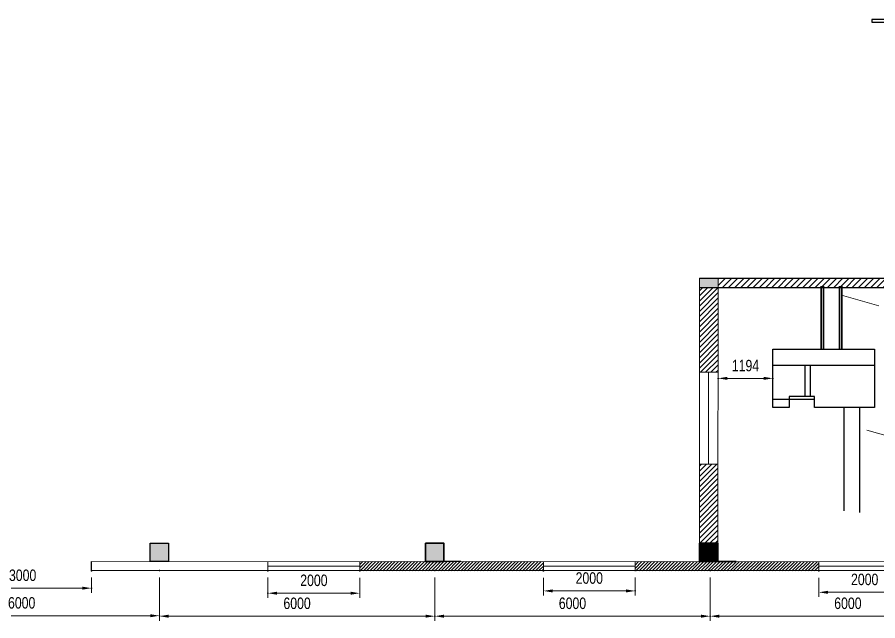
# Model space of a CAD drawing. Header units: millimetres. Extents: x -76212 to 9435109730, y -5959132081 to 60147.
# Drawn here: x 45712 to 64460, y 30380 to 43519 of the extents above; entities that cross this region are included whole.
import ezdxf

# ---------------------------------------------------------------- set-up
doc = ezdxf.new("R2010")
doc.units = ezdxf.units.MM
for name, color, linetype, lineweight in [('Cot', 1, 'Continuous', 15), ('Hatch', 8, 'Continuous', 9), ('Net0.2', 4, 'Continuous', 13), ('Nét tường', 10, 'Continuous', 30), ('tb dây chuyền', 10, 'Continuous', 40), ('thiet bi', 1, 'Continuous', 30), ('THIET BI11', 30, 'Continuous', 30), ('tuong', 1, 'Continuous', 40)]:
    doc.layers.add(name, color=color, linetype=linetype, lineweight=lineweight)
doc.layers.add('hgggg', color=7, linetype='Continuous')
doc.styles.add('VIET', font='', dxfattribs={"width": 0.8})
doc.styles.get('VIET').set_extended_font_data('.VnAvant')
doc.dimstyles.new('TL 1-100', dxfattribs={"dimtxt": 250, "dimasz": 200, "dimexe": 100, "dimexo": 150, "dimgap": 150, "dimtad": 1, "dimdec": 0, "dimdsep": 46, "dimtxsty": 'VIET', "dimcen": 100, "dimdle": 200, "dimclrd": 8, "dimclre": 8, "dimclrt": 2, "dimadec": 0, "dimazin": 0, "dimtfac": 1, "dimtdec": 0, "dimtmove": 2, "dimatfit": 3, "dimfxl": 1, "dimtolj": 1, "dimtzin": 0, "dimlwd": 5, "dimlwe": 5, "dimarcsym": 0})
pattern_1 = [(45, (-1059548.065, -79858.1), (-35.355339, 35.355339), [])]

# ---------------------------------------------------------------- blocks, each defined once
blk = doc.blocks.new('*D12')
at = {"color": 8, "lineweight": 5, "transparency": 16777216}
for p, q in [((48809, 31321), (48809, 30380)), ((54809, 31321), (54809, 30380)), ((49009, 30480), (54609, 30480))]:
    blk.add_line(p, q, dxfattribs=at)
at = {"color": 8, "transparency": 16777216}
for points in [[(49009, 30513), (49009, 30447), (48809, 30480)], [(54609, 30513), (54609, 30447), (54809, 30480)]]:
    blk.add_solid(points, dxfattribs=at)
at = {"layer": 'hgggg', "color": 0, "transparency": 16777216}
for p in [(48809, 31471), (54809, 31471), (54809, 30480)]:
    blk.add_point(p, dxfattribs=at)
at = {"color": 2, "transparency": 16777216, "insert": (51809, 30759), "char_height": 250, "attachment_point": 5, "style": 'VIET'}
blk.add_mtext('\\A1;6000', dxfattribs=at)
blk = doc.blocks.new('*D28')
at = {"color": 8, "lineweight": 5, "transparency": 16777216}
for p, q in [((54809, 31321), (54809, 30380)), ((60809, 31321), (60809, 30380)), ((55009, 30480), (60609, 30480))]:
    blk.add_line(p, q, dxfattribs=at)
at = {"color": 8, "transparency": 16777216}
for points in [[(55009, 30513), (55009, 30447), (54809, 30480)], [(60609, 30513), (60609, 30447), (60809, 30480)]]:
    blk.add_solid(points, dxfattribs=at)
at = {"layer": 'hgggg', "color": 0, "transparency": 16777216}
for p in [(54809, 31471), (60809, 31471), (60809, 30480)]:
    blk.add_point(p, dxfattribs=at)
at = {"color": 2, "transparency": 16777216, "insert": (57809, 30759), "char_height": 250, "attachment_point": 5, "style": 'VIET'}
blk.add_mtext('\\A1;6000', dxfattribs=at)
blk = doc.blocks.new('*D29')
at = {"color": 8, "lineweight": 5, "transparency": 16777216}
for p, q in [((60809, 31321), (60809, 30380)), ((66809, 31321), (66809, 30380)), ((61009, 30480), (66609, 30480))]:
    blk.add_line(p, q, dxfattribs=at)
at = {"color": 8, "transparency": 16777216}
for points in [[(61009, 30513), (61009, 30447), (60809, 30480)], [(66609, 30513), (66609, 30447), (66809, 30480)]]:
    blk.add_solid(points, dxfattribs=at)
at = {"layer": 'hgggg', "color": 0, "transparency": 16777216}
for p in [(60809, 31471), (66809, 31471), (66809, 30480)]:
    blk.add_point(p, dxfattribs=at)
at = {"color": 2, "transparency": 16777216, "insert": (63809, 30759), "char_height": 250, "attachment_point": 5, "style": 'VIET'}
blk.add_mtext('\\A1;6000', dxfattribs=at)
blk = doc.blocks.new('*D30')
at = {"color": 8, "lineweight": 5, "transparency": 16777216}
for p, q in [((44330, 31321), (44330, 30990)), ((47330, 31320), (47330, 30990)), ((44530, 31090), (47130, 31090))]:
    blk.add_line(p, q, dxfattribs=at)
at = {"color": 8, "transparency": 16777216}
for points in [[(44530, 31123), (44530, 31057), (44330, 31090)], [(47130, 31123), (47130, 31057), (47330, 31090)]]:
    blk.add_solid(points, dxfattribs=at)
at = {"layer": 'hgggg', "color": 0, "transparency": 16777216}
for p in [(44330, 31471), (47330, 31470), (47330, 31090)]:
    blk.add_point(p, dxfattribs=at)
at = {"color": 2, "transparency": 16777216, "insert": (45830, 31369), "char_height": 250, "attachment_point": 5, "style": 'VIET'}
blk.add_mtext('\\A1;3000', dxfattribs=at)
blk = doc.blocks.new('*D31')
at = {"color": 8, "lineweight": 5, "transparency": 16777216}
for p, q in [((42809, 31321), (42809, 30390)), ((48809, 31321), (48809, 30390)), ((43009, 30490), (48609, 30490))]:
    blk.add_line(p, q, dxfattribs=at)
at = {"color": 8, "transparency": 16777216}
for points in [[(43009, 30523), (43009, 30457), (42809, 30490)], [(48609, 30523), (48609, 30457), (48809, 30490)]]:
    blk.add_solid(points, dxfattribs=at)
at = {"layer": 'hgggg', "color": 0, "transparency": 16777216}
for p in [(42809, 31471), (48809, 31471), (48809, 30490)]:
    blk.add_point(p, dxfattribs=at)
at = {"color": 2, "transparency": 16777216, "insert": (45809, 30769), "char_height": 250, "attachment_point": 5, "style": 'VIET'}
blk.add_mtext('\\A1;6000', dxfattribs=at)
blk = doc.blocks.new('*D32')
at = {"color": 8, "lineweight": 5, "transparency": 16777216}
for p, q in [((60981, 35807), (60981, 35757)), ((61975, 35657), (61181, 35657)), ((62175, 35805), (62175, 35757))]:
    blk.add_line(p, q, dxfattribs=at)
at = {"color": 8, "transparency": 16777216}
for points in [[(61181, 35690), (61181, 35624), (60981, 35657)], [(61975, 35690), (61975, 35624), (62175, 35657)]]:
    blk.add_solid(points, dxfattribs=at)
at = {"layer": 'hgggg', "color": 0, "transparency": 16777216}
for p in [(60981, 35657), (60981, 35657), (62175, 35655)]:
    blk.add_point(p, dxfattribs=at)
at = {"color": 2, "transparency": 16777216, "insert": (61578, 35934), "char_height": 250, "attachment_point": 5, "style": 'VIET'}
blk.add_mtext('\\A1;1194', dxfattribs=at)
blk = doc.blocks.new('*D33')
at = {"color": 8, "lineweight": 5, "transparency": 16777216}
for p, q in [((51175, 31319), (51175, 30880)), ((53175, 31318), (53175, 30880)), ((52975, 30980), (51375, 30980))]:
    blk.add_line(p, q, dxfattribs=at)
at = {"color": 8, "transparency": 16777216}
for points in [[(51375, 31013), (51375, 30947), (51175, 30980)], [(52975, 31013), (52975, 30947), (53175, 30980)]]:
    blk.add_solid(points, dxfattribs=at)
at = {"layer": 'hgggg', "color": 0, "transparency": 16777216}
for p in [(51175, 31469), (53175, 31468), (51175, 30980)]:
    blk.add_point(p, dxfattribs=at)
at = {"color": 2, "transparency": 16777216, "insert": (52175, 31259), "char_height": 250, "attachment_point": 5, "style": 'VIET'}
blk.add_mtext('\\A1;2000', dxfattribs=at)
blk = doc.blocks.new('*D34')
at = {"color": 8, "lineweight": 5, "transparency": 16777216}
for p, q in [((57175, 31317), (57175, 30930)), ((59175, 31321), (59175, 30930)), ((57375, 31030), (58975, 31030))]:
    blk.add_line(p, q, dxfattribs=at)
at = {"color": 8, "transparency": 16777216}
for points in [[(57375, 31063), (57375, 30997), (57175, 31030)], [(58975, 31063), (58975, 30997), (59175, 31030)]]:
    blk.add_solid(points, dxfattribs=at)
at = {"layer": 'hgggg', "color": 0, "transparency": 16777216}
for p in [(57175, 31467), (59175, 31471), (59175, 31030)]:
    blk.add_point(p, dxfattribs=at)
at = {"color": 2, "transparency": 16777216, "insert": (58175, 31309), "char_height": 250, "attachment_point": 5, "style": 'VIET'}
blk.add_mtext('\\A1;2000', dxfattribs=at)
blk = doc.blocks.new('*D35')
at = {"color": 8, "lineweight": 5, "transparency": 16777216}
for p, q in [((63175, 31316), (63175, 30900)), ((65175, 31316), (65175, 30900)), ((63375, 31000), (64975, 31000))]:
    blk.add_line(p, q, dxfattribs=at)
at = {"color": 8, "transparency": 16777216}
for points in [[(63375, 31033), (63375, 30967), (63175, 31000)], [(64975, 31033), (64975, 30967), (65175, 31000)]]:
    blk.add_solid(points, dxfattribs=at)
at = {"layer": 'hgggg', "color": 0, "transparency": 16777216}
for p in [(63175, 31466), (65175, 31466), (65175, 31000)]:
    blk.add_point(p, dxfattribs=at)
at = {"color": 2, "transparency": 16777216, "insert": (64175, 31279), "char_height": 250, "attachment_point": 5, "style": 'VIET'}
blk.add_mtext('\\A1;2000', dxfattribs=at)

msp = doc.modelspace()

# ---------------------------------------------------------------- hatches: boundary and pattern name
at = {"lineweight": 9}
h = msp.add_hatch(color=256, dxfattribs=at)
h.dxf.hatch_style = 1
h.paths.add_polyline_path([(60984.3, 37636.8), (60984.6, 37838.8), (60575.1, 37838.8), (60575.1, 37636.8)])
h.paths.add_polyline_path([(67008.5, 37838.5), (66808.7, 37838.5), (66808.7, 37636.6), (67008.5, 37636.6)])
h.paths.add_polyline_path([(67008.2, 31666.4), (67008.2, 32066.4), (66608.2, 32066.4), (66608.2, 31666.4)])
h.paths.add_polyline_path([(55008.7, 31668.5), (55008.7, 31668.5), (54608.7, 31668.5), (54608.7, 32068.5), (55008.7, 32068.5), (55008.7, 31668.3), (55175.1, 31668.3), (55175.1, 31668.4), (54608.7, 31668.6), (54608.7, 31668.5), (55008.7, 31668.5), (55008.7, 31668.8), (54975.1, 31668.8), (54656.8, 31668.6)])
h.paths.add_polyline_path([(48610, 32070.4), (48610, 31670), (49010, 31669.9), (49010, 32070.4)])
h.paths.add_polyline_path([(36808.8, 31671.4), (37208.8, 31671.4), (37208.8, 32071.9), (36808.8, 32071.9)])
h.paths.add_polyline_path([(42608.7, 32071.9), (42608.7, 31671.4), (43008.7, 31671.4), (43008.7, 32071.9)])
h.paths.add_polyline_path([(67008.7, 49669.6), (66608.7, 49669.6), (66608.7, 49269.6), (67008.7, 49269.6)])
h = msp.add_hatch(dxfattribs=at)
h.set_pattern_fill('ANSI31', color=256, scale=25)
h.paths.add_polyline_path([(67008.7, 49269.6), (66808.7, 49269.6), (66808.7, 45771.4), (67008.7, 45771.4)])
h.paths.add_polyline_path([(67008.7, 43571.4), (66808.7, 43571.4), (66808.7, 42400), (67008.7, 42400)])
h.paths.add_polyline_path([(60984.3, 37636.8), (60575.1, 37636.8), (60575.2, 35789.8), (60981.2, 35789.8)])
h.paths.add_polyline_path([(60977.9, 33789.8), (60575.3, 33790), (60575.4, 32067.6), (60975, 32067.6)])
h.paths.add_polyline_path([(65962.2, 49062.5), (66456.3, 49062.5), (66456.3, 49596.3), (65962.2, 49596.3)], flags=9)
h.paths.add_polyline_path([(65912.9, 47502.8), (66407.1, 47502.8), (66407.1, 48036.6), (65912.9, 48036.6)], flags=9)
h = msp.add_hatch(dxfattribs=at)
h.set_pattern_fill('ANSI31', color=256, scale=30)
h.paths.add_polyline_path([(66808.7, 37838.5), (60984.6, 37838.8), (60984.3, 37636.8), (66808.7, 37636.6)])
h.paths.add_polyline_path([(67008.5, 37636.6), (66808.7, 37636.6), (66808.7, 35790), (67008.5, 35790)])
h.paths.add_polyline_path([(67008.5, 39400), (66808.7, 39400), (66808.7, 37838.5), (67008.5, 37838.5)])
at = {"layer": 'Hatch', "lineweight": 9}
h = msp.add_hatch(dxfattribs=at)
h.set_pattern_fill('ANSI31')
h.set_pattern_definition([(45, (-2062030.75583, -347647.02007), (-0.088388347648, 0.088388347648), [])])
h.paths.add_polyline_path([(60975.1, 32067.6), (60575.1, 32067.6), (60575.1, 31667.6), (60975.1, 31667.6)])
h = msp.add_hatch(dxfattribs=at)
h.set_pattern_fill('ANSI31', scale=400)
h.set_pattern_definition(pattern_1)
h.paths.add_polyline_path([(57175.1, 31667.4), (54975.1, 31667.9), (54975.1, 31667.8), (55175.1, 31667.8), (55175.1, 31668.3), (54975.1, 31668.3), (54975.1, 31667.9), (55375.1, 31667.8), (55375.1, 31667.8), (55175.1, 31667.8), (54975.1, 31667.8), (53175.1, 31668.2), (53175, 31468.2), (57175, 31467.4)])
h = msp.add_hatch(dxfattribs=at)
h.set_pattern_fill('ANSI31', scale=400)
h.set_pattern_definition(pattern_1)
h.paths.add_polyline_path([(63175, 31666.2), (60975.1, 31666.7), (60975.1, 31666.6), (61175.1, 31666.6), (61175.1, 31667.1), (60975.1, 31667.1), (60975.1, 31666.7), (61375.1, 31666.6), (61375.1, 31666.6), (61175.1, 31666.6), (60975.1, 31666.6), (59175.1, 31667), (59175, 31467), (63175, 31466.2)])

# ---------------------------------------------------------------- linework, layer by layer
for p, q in [((60575.1, 37838.8), (67008.5, 37838.5)), ((60575.1, 37636.8), (67008.5, 37636.6)), ((64385.2, 35937.8), (62175.2, 35937.8)), ((62871.1, 35937.8), (62871.1, 35258.9)), ((62986.9, 35937.8), (62986.9, 35258.9)), ((63079.3, 35196.1), (62175.2, 35196.1)), ((63726.6, 32770), (63726.6, 35020)), ((64060, 35020), (64060, 32740)), ((47330, 31471.1), (47330, 31670.3))]:
    msp.add_line(p, q)
for points in [[(65320, 43468.6), (64331.3, 43468.6), (64331.3, 43408.6), (65320, 43408.6)], [(48610, 32070.4), (49010, 32070.4), (49010, 31669.9), (48610, 31669.9)]]:
    msp.add_lwpolyline(points, close=True)
for points in [[(62526.8, 35020), (62175.2, 35020), (62175.2, 36290), (64385.2, 36290), (64385.2, 35020), (63079.3, 35020)], [(63079.3, 35020), (63079.3, 35258.9), (62526.8, 35258.9), (62526.8, 35020)]]:
    msp.add_lwpolyline(points)
at = {"layer": 'Cot', "color": 7}
for p, q in [((60575.1, 37838.8), (60575.4, 31665.4)), ((60975.1, 32071.9), (60984.7, 37845)), ((48809, 31669.9), (48809, 31670))]:
    msp.add_line(p, q, dxfattribs=at)
at = {"layer": 'Net0.2', "color": 7}
for p, q in [((60981.2, 35789.8), (60575.2, 35789.8)), ((60770, 35790), (60770, 33790)), ((60977.9, 33789.8), (60575.3, 33790)), ((51175, 31468.6), (51175.1, 31668.6)), ((51175, 31568.6), (53175, 31568.2)), ((53175, 31468.2), (53175.1, 31668.2)), ((57175.1, 31667.4), (57175, 31467.4)), ((57175, 31567.4), (59175, 31567)), ((59175.1, 31667), (59175, 31467)), ((63175, 31466.2), (63175, 31666.2)), ((63175, 31566.2), (65175, 31566.2))]:
    msp.add_line(p, q, dxfattribs=at)
at = {"layer": 'Nét tường', "color": 7}
for p, q in [((55175.1, 31668.8), (54975.1, 31668.8)), ((55175.1, 31668.3), (54975.1, 31668.3)), ((55175.1, 31668.3), (54975.1, 31668.3)), ((55175.1, 31667.8), (54975.1, 31667.8)), ((55375.1, 31668.8), (55175.1, 31668.8)), ((55375.1, 31668.3), (55175.1, 31668.3)), ((55375.1, 31668.3), (55175.1, 31668.3)), ((55375.1, 31667.8), (55175.1, 31667.8)), ((61175.1, 31667.6), (60975.1, 31667.6)), ((61175.1, 31667.1), (60975.1, 31667.1)), ((61175.1, 31667.1), (60975.1, 31667.1)), ((61175.1, 31666.6), (60975.1, 31666.6)), ((61375.1, 31667.6), (61175.1, 31667.6)), ((61375.1, 31667.1), (61175.1, 31667.1)), ((61375.1, 31667.1), (61175.1, 31667.1)), ((61375.1, 31666.6), (61175.1, 31666.6))]:
    msp.add_line(p, q, dxfattribs=at)
at = {"layer": 'tb dây chuyền', "color": 7, "lineweight": 35}
for points in [[(54608.7, 32068.5), (55008.7, 32068.5), (55008.7, 31668.5), (54608.7, 31668.5)], [(60975.1, 32067.6), (60575.1, 32067.6), (60575.1, 31667.6), (60975.1, 31667.6)]]:
    msp.add_lwpolyline(points, close=True, dxfattribs=at)
at = {"layer": 'thiet bi', "color": 7, "lineweight": 35}
for p, q in [((63224.3, 36290), (63224.3, 37661.6)), ((63274.3, 36290), (63274.3, 37661.6)), ((63629.3, 36290), (63629.3, 37661.6)), ((63679.3, 36288.3), (63679.3, 37661.6))]:
    msp.add_line(p, q, dxfattribs=at)
at = {"layer": 'THIET BI11', "color": 7, "lineweight": 13}
for p, q in [((63667, 37465.8), (64480, 37234.4)), ((64222, 34530.5), (64789.3, 34369.1))]:
    msp.add_line(p, q, dxfattribs=at)
at = {"layer": 'tuong', "color": 7, "lineweight": 13}
for p, q in [((47330, 31670.3), (67008.5, 31665.6)), ((47330, 31471.1), (67008.5, 31471.1))]:
    msp.add_line(p, q, dxfattribs=at)

# ---------------------------------------------------------------- dimensions: what is measured, and where the dimension line sits
for base, p1, p2, picture, middle in [((60981, 35657), (62175.2, 35655), (60981, 35657), '*D32', (61578.1, 35934)), ((47330, 31090), (44330, 31471.1), (47330, 31470.4), '*D30', (45830, 31369.3)), ((48808.7, 30490), (42808.7, 31471), (48808.7, 31471.2), '*D31', (45808.7, 30769.3)), ((54808.7, 30480), (48808.7, 31471.2), (54808.7, 31471), '*D12', (51808.7, 30759.3)), ((51175, 30980), (53175, 31468.2), (51175, 31468.6), '*D33', (52175, 31259.3)), ((60808.7, 30480), (54808.7, 31471), (60808.7, 31470.9), '*D28', (57808.7, 30759.3)), ((59175, 31030), (57175, 31467.4), (59175, 31471.1), '*D34', (58175, 31309.3)), ((66808.8, 30480), (60808.7, 31470.9), (66808.8, 31470.8), '*D29', (63808.8, 30759.3)), ((65175, 31000), (63175, 31466.2), (65175, 31465.7), '*D35', (64175, 31279.3))]:
    dim = msp.add_linear_dim(base=base, p1=p1, p2=p2, dimstyle='TL 1-100')
    dim.commit()
    dim.dimension.update_dxf_attribs({"geometry": picture, "text_midpoint": middle})

doc.saveas('drawing.dxf')
